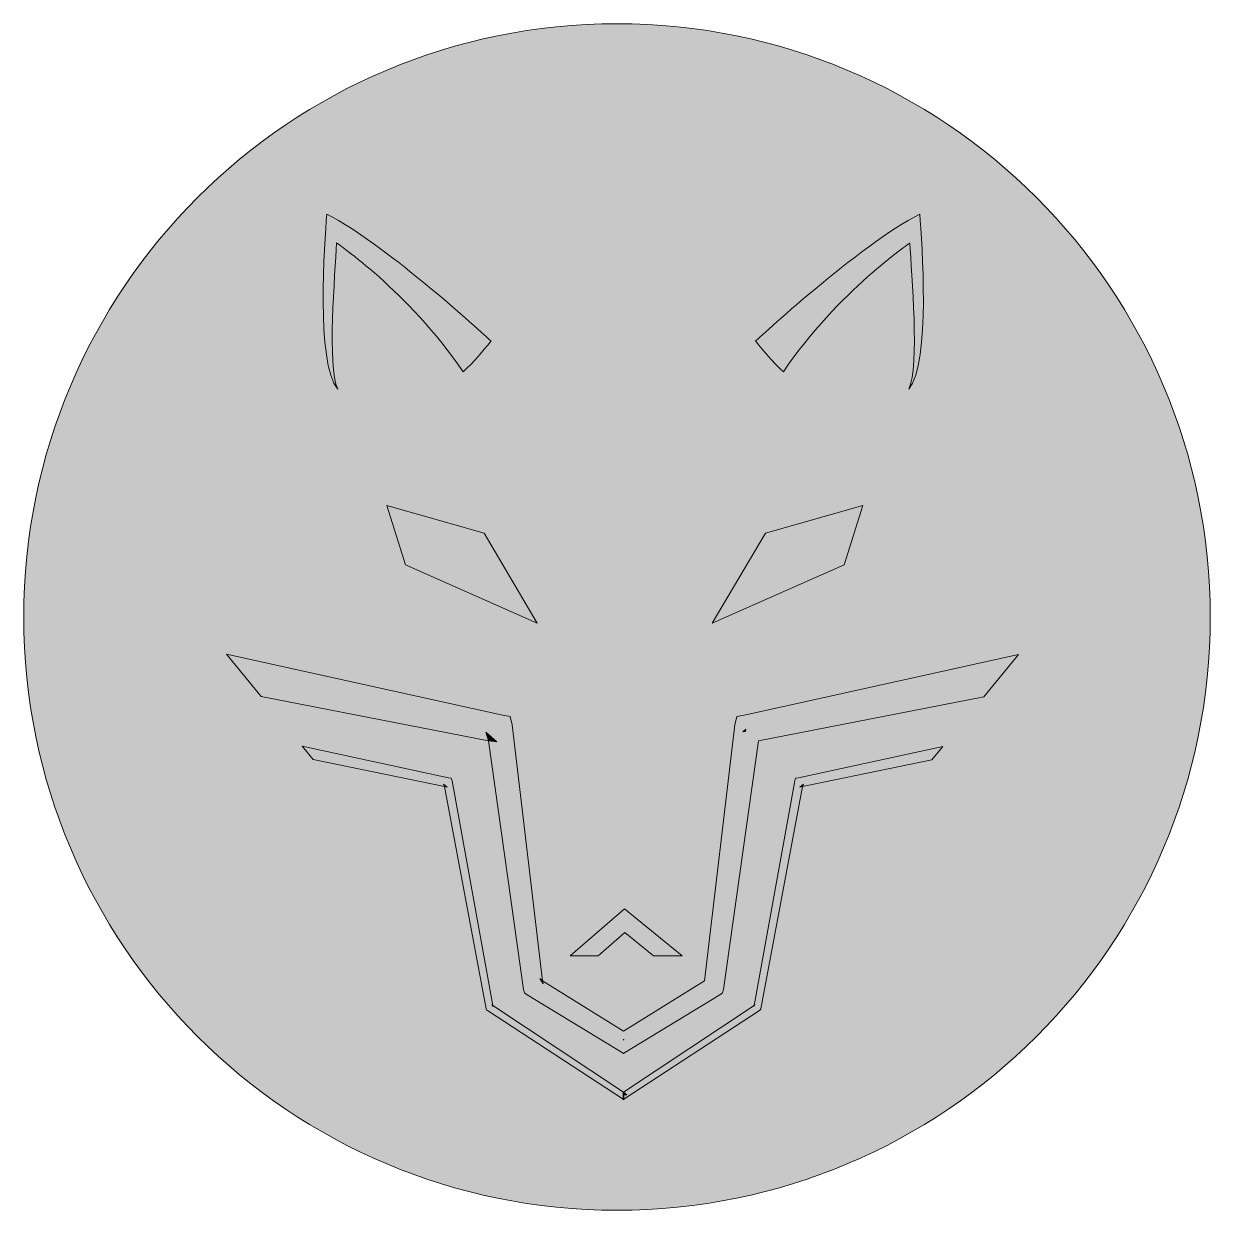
# Model space of a CAD drawing. Header units: inches. Extents: x 1.15 to 6.86, y -7 to -1.29.
import ezdxf

# ---------------------------------------------------------------- set-up
doc = ezdxf.new("R2010")
doc.units = ezdxf.units.IN
doc.header["$MEASUREMENT"] = 0
doc.layers.add('Layer 1', color=7, linetype='Continuous')

# ---------------------------------------------------------------- blocks, each defined once
blk = doc.blocks.new('block 4')
at = {"layer": 'Layer 1', "true_color": 0x30302f}
h = blk.add_hatch(color=250, dxfattribs=at)
h.dxf.hatch_style = 2
edge = h.paths.add_edge_path()
edge.add_spline(control_points=[(6.8602, -4.1435), (6.8602, -5.7211), (5.5813, -7), (4.0038, -7), (2.4262, -7), (1.1473, -5.7211), (1.1473, -4.1435), (1.1473, -2.566), (2.4262, -1.2871), (4.0038, -1.2871), (5.5813, -1.2871), (6.8602, -2.566), (6.8602, -4.1435)], knot_values=[0, 0, 0, 0, 1, 1, 1, 2, 2, 2, 3, 3, 3, 4, 4, 4, 4], degree=3, periodic=1)
at = {"layer": 'Layer 1', "lineweight": 0}
blk.add_open_spline([(6.8602, -4.1435), (6.8602, -5.7211), (5.5813, -7), (4.0038, -7), (2.4262, -7), (1.1473, -5.7211), (1.1473, -4.1435), (1.1473, -2.566), (2.4262, -1.2871), (4.0038, -1.2871), (5.5813, -1.2871), (6.8602, -2.566), (6.8602, -4.1435)], degree=3, knots=[0, 0, 0, 0, 1, 1, 1, 2, 2, 2, 3, 3, 3, 4, 4, 4, 4], dxfattribs=at)
blk = doc.blocks.new('block 8')
at = {"layer": 'Layer 1', "color": 7, "lineweight": 158, "true_color": 0xfffeff}
blk.add_lwpolyline([(3.9799, -4.0649), (3.9799, -4.0649)], dxfattribs=at)
blk = doc.blocks.new('block 7')
at = {"layer": 'Layer 1'}
blk.add_blockref('block 8', (0, 0), dxfattribs=at)
blk = doc.blocks.new('block 10')
at = {"layer": 'Layer 1', "true_color": 0xfffeff}
h = blk.add_hatch(color=7, dxfattribs=at)
h.dxf.hatch_style = 2
h.paths.add_polyline_path([(5.1866, -3.6071), (4.7183, -3.7395), (4.4626, -4.1738), (5.0979, -3.8921)])
at = {"layer": 'Layer 1', "lineweight": 0}
blk.add_lwpolyline([(5.1866, -3.6071), (4.7183, -3.7395), (4.4626, -4.1738), (5.0979, -3.8921), (5.1866, -3.6071)], dxfattribs=at)
blk = doc.blocks.new('block 9')
at = {"layer": 'Layer 1'}
blk.add_blockref('block 10', (0, 0), dxfattribs=at)
blk = doc.blocks.new('block 12')
at = {"layer": 'Layer 1', "true_color": 0xfffeff}
h = blk.add_hatch(color=7, dxfattribs=at)
h.dxf.hatch_style = 2
edge = h.paths.add_edge_path()
edge.add_spline(control_points=[(3.2631, -2.9628), (3.3006, -2.9327), (3.3974, -2.8157), (3.3974, -2.8157), (3.3974, -2.8157), (2.8961, -2.3495), (2.6059, -2.2037), (2.5972, -2.3388), (2.552, -2.9163), (2.6592, -3.0472), (2.6067, -2.9337), (2.6467, -2.492), (2.6537, -2.3428), (2.6537, -2.3428), (2.9961, -2.5727), (3.2631, -2.9628)], knot_values=[0, 0, 0, 0, 1, 1, 1, 2, 2, 2, 3, 3, 3, 4, 4, 4, 5, 5, 5, 5], degree=3, periodic=1)
at = {"layer": 'Layer 1', "lineweight": 0}
blk.add_open_spline([(3.2631, -2.9628), (3.3006, -2.9327), (3.3974, -2.8157), (3.3974, -2.8157), (3.3974, -2.8157), (2.8961, -2.3495), (2.6059, -2.2037), (2.5972, -2.3388), (2.552, -2.9163), (2.6592, -3.0472), (2.6067, -2.9337), (2.6467, -2.492), (2.6537, -2.3428), (2.6537, -2.3428), (2.9961, -2.5727), (3.2631, -2.9628)], degree=3, knots=[0, 0, 0, 0, 1, 1, 1, 2, 2, 2, 3, 3, 3, 4, 4, 4, 5, 5, 5, 5], dxfattribs=at)
blk = doc.blocks.new('block 11')
at = {"layer": 'Layer 1'}
blk.add_blockref('block 12', (0, 0), dxfattribs=at)
blk = doc.blocks.new('block 14')
at = {"layer": 'Layer 1', "true_color": 0xfffeff}
h = blk.add_hatch(color=7, dxfattribs=at)
h.dxf.hatch_style = 2
h.paths.add_polyline_path([(2.896, -3.6071), (3.3643, -3.7395), (3.62, -4.1738), (2.9847, -3.8921)])
at = {"layer": 'Layer 1', "lineweight": 0}
blk.add_lwpolyline([(2.896, -3.6071), (3.3643, -3.7395), (3.62, -4.1738), (2.9847, -3.8921), (2.896, -3.6071)], dxfattribs=at)
blk = doc.blocks.new('block 13')
at = {"layer": 'Layer 1'}
blk.add_blockref('block 14', (0, 0), dxfattribs=at)
blk = doc.blocks.new('block 6')
at = {"layer": 'Layer 1'}
for name in ['block 11', 'block 13', 'block 9', 'block 7']:
    blk.add_blockref(name, (0, 0), dxfattribs=at)
blk = doc.blocks.new('block 16')
at = {"layer": 'Layer 1', "true_color": 0xfffeff}
h = blk.add_hatch(color=7, dxfattribs=at)
h.dxf.hatch_style = 2
edge = h.paths.add_edge_path()
edge.add_spline(control_points=[(4.8049, -2.9628), (4.7673, -2.9327), (4.6705, -2.8157), (4.6705, -2.8157), (4.6705, -2.8157), (5.1718, -2.3495), (5.462, -2.2037), (5.4707, -2.3388), (5.5159, -2.9163), (5.4087, -3.0472), (5.4612, -2.9337), (5.4212, -2.492), (5.4142, -2.3428), (5.4142, -2.3428), (5.0718, -2.5727), (4.8049, -2.9628)], knot_values=[0, 0, 0, 0, 1, 1, 1, 2, 2, 2, 3, 3, 3, 4, 4, 4, 5, 5, 5, 5], degree=3, periodic=1)
at = {"layer": 'Layer 1', "lineweight": 0}
blk.add_open_spline([(4.8049, -2.9628), (4.7673, -2.9327), (4.6705, -2.8157), (4.6705, -2.8157), (4.6705, -2.8157), (5.1718, -2.3495), (5.462, -2.2037), (5.4707, -2.3388), (5.5159, -2.9163), (5.4087, -3.0472), (5.4612, -2.9337), (5.4212, -2.492), (5.4142, -2.3428), (5.4142, -2.3428), (5.0718, -2.5727), (4.8049, -2.9628)], degree=3, knots=[0, 0, 0, 0, 1, 1, 1, 2, 2, 2, 3, 3, 3, 4, 4, 4, 5, 5, 5, 5], dxfattribs=at)
blk = doc.blocks.new('block 15')
at = {"layer": 'Layer 1'}
blk.add_blockref('block 16', (0, 0), dxfattribs=at)
blk = doc.blocks.new('block 17')
at = {"layer": 'Layer 1', "true_color": 0xfffeff}
h = blk.add_hatch(color=7, dxfattribs=at)
h.dxf.hatch_style = 2
edge = h.paths.add_edge_path()
edge.add_spline(control_points=[(4.0348, -6.2446), (4.0348, -6.2446), (4.0363, -6.2458), (4.0363, -6.2458), (4.0363, -6.2458), (4.0363, -6.2435), (4.0363, -6.2435), (4.0363, -6.2435), (4.4989, -5.9623), (4.4989, -5.9623), (4.4989, -5.9623), (4.5114, -5.9529), (4.5114, -5.9529), (4.5114, -5.9529), (4.5163, -5.9364), (4.5163, -5.9364), (4.5163, -5.9364), (4.6853, -4.7395), (4.6853, -4.7395), (4.6853, -4.7395), (5.77, -4.5276), (5.77, -4.5276), (5.77, -4.5276), (5.9373, -4.3242), (5.9373, -4.3242), (5.9373, -4.3242), (4.6237, -4.6149), (4.6237, -4.6149), (4.6237, -4.6149), (4.5808, -4.6223), (4.5808, -4.6223), (4.5808, -4.6223), (4.5703, -4.6625), (4.5703, -4.6625), (4.5703, -4.6625), (4.4248, -5.8949), (4.4248, -5.8949), (4.4248, -5.8949), (4.0348, -6.138), (4.0348, -6.138), (4.0348, -6.138), (3.6449, -5.8949), (3.6449, -5.8949), (3.6449, -5.8949), (3.6488, -5.91), (3.6488, -5.91), (3.6488, -5.91), (3.6315, -5.8841), (3.6315, -5.8841), (3.6315, -5.8841), (3.6315, -5.8841), (3.6315, -5.8841), (3.6315, -5.8841), (3.6315, -5.8841), (3.6315, -5.8841), (3.6315, -5.8841), (3.6449, -5.8949), (3.6449, -5.8949), (3.6449, -5.8949), (3.4994, -4.6625), (3.4994, -4.6625), (3.4994, -4.6625), (3.4889, -4.6223), (3.4889, -4.6223), (3.4889, -4.6223), (3.446, -4.6149), (3.446, -4.6149), (3.446, -4.6149), (2.1234, -4.3222), (2.1234, -4.3222), (2.1234, -4.3222), (2.291, -4.5258), (2.291, -4.5258), (2.291, -4.5258), (3.3844, -4.7395), (3.3844, -4.7395), (3.3844, -4.7395), (3.3722, -4.6977), (3.3722, -4.6977), (3.3722, -4.6977), (3.4256, -4.7453), (3.4256, -4.7453), (3.4256, -4.7453), (3.3844, -4.7395), (3.3844, -4.7395), (3.3844, -4.7395), (3.5534, -5.9364), (3.5534, -5.9364), (3.5534, -5.9364), (3.5582, -5.9529), (3.5582, -5.9529), (3.5582, -5.9529), (3.5708, -5.9623), (3.5708, -5.9623), (3.5708, -5.9623), (4.0333, -6.2435), (4.0333, -6.2435), (4.0333, -6.2435), (4.0333, -6.2458), (4.0333, -6.2458), (4.0333, -6.2458), (4.0348, -6.2446), (4.0348, -6.2446)], knot_values=[0, 0, 0, 0, 1, 1, 1, 2, 2, 2, 3, 3, 3, 4, 4, 4, 5, 5, 5, 6, 6, 6, 7, 7, 7, 8, 8, 8, 9, 9, 9, 10, 10, 10, 11, 11, 11, 12, 12, 12, 13, 13, 13, 14, 14, 14, 15, 15, 15, 16, 16, 16, 17, 17, 17, 18, 18, 18, 19, 19, 19, 20, 20, 20, 21, 21, 21, 22, 22, 22, 23, 23, 23, 24, 24, 24, 25, 25, 25, 26, 26, 26, 27, 27, 27, 28, 28, 28, 29, 29, 29, 30, 30, 30, 31, 31, 31, 32, 32, 32, 33, 33, 33, 34, 34, 34, 34], degree=3, periodic=1)
h.paths.add_polyline_path([(4.6238, -4.683), (4.622, -4.6947), (4.61, -4.6972)])
h.paths.add_polyline_path([(4.0348, -6.1785), (4.0363, -6.1773), (4.0363, -6.1797), (4.0363, -6.1797), (4.0363, -6.1797), (4.0348, -6.1797), (4.0333, -6.1797)])
h = blk.add_hatch(color=7, dxfattribs=at)
h.dxf.hatch_style = 2
h.paths.add_polyline_path([(4.6238, -4.683), (4.61, -4.6972), (4.622, -4.6947)])
h = blk.add_hatch(color=7, dxfattribs=at)
h.dxf.hatch_style = 2
h.paths.add_polyline_path([(3.4256, -4.7453), (3.3722, -4.6977), (3.3844, -4.7395)])
h = blk.add_hatch(color=7, dxfattribs=at)
h.dxf.hatch_style = 2
h.paths.add_polyline_path([(3.1724, -4.9604), (3.1677, -4.9478), (3.1854, -4.9624), (3.1724, -4.9604), (3.3742, -6.0304), (3.376, -6.0354), (3.3801, -6.0385), (4.0333, -6.4654), (4.0333, -6.4439), (4.0342, -6.4439), (4.0348, -6.4435), (4.0333, -6.4423), (4.0333, -6.4324), (4.0348, -6.4314), (3.4061, -6.0133), (3.4078, -6.0182), (3.4019, -6.01), (3.4061, -6.0133), (3.2102, -4.9323), (3.2058, -4.9199), (3.1925, -4.9177), (2.4878, -4.7649), (2.5411, -4.8297)])
h = blk.add_hatch(color=7, dxfattribs=at)
h.dxf.hatch_style = 2
edge = h.paths.add_edge_path()
edge.add_spline(control_points=[(4.0428, -6.4374), (4.0428, -6.4374), (4.0512, -6.4439), (4.0512, -6.4439), (4.0512, -6.4439), (4.0363, -6.4439), (4.0363, -6.4439), (4.0363, -6.4439), (4.0363, -6.4654), (4.0363, -6.4654), (4.0363, -6.4654), (4.6895, -6.0385), (4.6895, -6.0385), (4.6895, -6.0385), (4.6937, -6.0354), (4.6937, -6.0354), (4.6937, -6.0354), (4.6955, -6.0304), (4.6955, -6.0304), (4.6955, -6.0304), (4.8973, -4.9604), (4.8973, -4.9604), (4.8973, -4.9604), (4.8843, -4.9624), (4.8843, -4.9624), (4.8843, -4.9624), (4.8843, -4.9624), (4.8843, -4.9624), (4.8843, -4.9624), (4.8843, -4.9624), (4.8843, -4.9624), (4.8843, -4.9624), (4.8931, -4.9551), (4.8931, -4.9551), (4.8931, -4.9551), (4.902, -4.9478), (4.902, -4.9478), (4.902, -4.9478), (4.902, -4.9478), (4.902, -4.9478), (4.902, -4.9478), (4.902, -4.9478), (4.902, -4.9478), (4.902, -4.9478), (4.8996, -4.9541), (4.8996, -4.9541), (4.8996, -4.9541), (4.8973, -4.9604), (4.8973, -4.9604), (4.8973, -4.9604), (5.5197, -4.8317), (5.5197, -4.8317), (5.5197, -4.8317), (5.573, -4.767), (5.573, -4.767), (5.573, -4.767), (4.8772, -4.9177), (4.8772, -4.9177), (4.8772, -4.9177), (4.8639, -4.9199), (4.8639, -4.9199), (4.8639, -4.9199), (4.8595, -4.9323), (4.8595, -4.9323), (4.8595, -4.9323), (4.6636, -6.0133), (4.6636, -6.0133), (4.6636, -6.0133), (4.6678, -6.01), (4.6678, -6.01), (4.6678, -6.01), (4.6618, -6.0182), (4.6618, -6.0182), (4.6618, -6.0182), (4.6636, -6.0133), (4.6636, -6.0133), (4.6636, -6.0133), (4.0348, -6.4314), (4.0348, -6.4314), (4.0348, -6.4314), (4.0363, -6.4324), (4.0363, -6.4324), (4.0363, -6.4324), (4.0428, -6.4374), (4.0428, -6.4374)], knot_values=[0, 0, 0, 0, 1, 1, 1, 2, 2, 2, 3, 3, 3, 4, 4, 4, 5, 5, 5, 6, 6, 6, 7, 7, 7, 8, 8, 8, 9, 9, 9, 10, 10, 10, 11, 11, 11, 12, 12, 12, 13, 13, 13, 14, 14, 14, 15, 15, 15, 16, 16, 16, 17, 17, 17, 18, 18, 18, 19, 19, 19, 20, 20, 20, 21, 21, 21, 22, 22, 22, 23, 23, 23, 24, 24, 24, 25, 25, 25, 26, 26, 26, 27, 27, 27, 28, 28, 28, 28], degree=3, periodic=1)
h = blk.add_hatch(color=7, dxfattribs=at)
h.dxf.hatch_style = 2
h.paths.add_polyline_path([(3.1677, -4.9478), (3.1724, -4.9604), (3.1854, -4.9624)])
h = blk.add_hatch(color=7, dxfattribs=at)
h.dxf.hatch_style = 2
h.paths.add_polyline_path([(4.902, -4.9478), (4.8931, -4.9551), (4.902, -4.9478)])
h = blk.add_hatch(color=7, dxfattribs=at)
h.dxf.hatch_style = 2
edge = h.paths.add_edge_path()
edge.add_spline(control_points=[(4.8973, -4.9604), (4.8973, -4.9604), (4.8973, -4.9604), (4.8973, -4.9604), (4.8973, -4.9604), (4.8996, -4.9541), (4.8996, -4.9541), (4.8996, -4.9541), (4.8973, -4.9604), (4.8973, -4.9604)], knot_values=[0, 0, 0, 0, 1, 1, 1, 2, 2, 2, 3, 3, 3, 3], degree=3, periodic=1)
h = blk.add_hatch(color=7, dxfattribs=at)
h.dxf.hatch_style = 2
h.paths.add_polyline_path([(3.6315, -5.8841), (3.6488, -5.91), (3.6449, -5.8949)])
h = blk.add_hatch(color=7, dxfattribs=at)
h.dxf.hatch_style = 2
h.paths.add_polyline_path([(3.6315, -5.8841), (3.6488, -5.91), (3.6315, -5.8841)])
h = blk.add_hatch(color=7, dxfattribs=at)
h.dxf.hatch_style = 2
h.paths.add_polyline_path([(3.4078, -6.0182), (3.4061, -6.0133), (3.4019, -6.01)])
h = blk.add_hatch(color=7, dxfattribs=at)
h.dxf.hatch_style = 2
h.paths.add_polyline_path([(4.0334, -6.1797), (4.0348, -6.1785), (4.0333, -6.1797), (4.0348, -6.1797)])
h = blk.add_hatch(color=7, dxfattribs=at)
h.dxf.hatch_style = 2
h.paths.add_polyline_path([(4.0348, -6.1797), (4.0363, -6.1797), (4.0348, -6.1785), (4.0334, -6.1797)])
h = blk.add_hatch(color=7, dxfattribs=at)
h.dxf.hatch_style = 2
h.paths.add_polyline_path([(4.0363, -6.1797), (4.0363, -6.1773), (4.0348, -6.1785), (4.0363, -6.1797)])
h = blk.add_hatch(color=7, dxfattribs=at)
h.dxf.hatch_style = 2
edge = h.paths.add_edge_path()
edge.add_spline(control_points=[(4.0363, -6.1797), (4.0363, -6.1797), (4.0348, -6.1785), (4.0348, -6.1785), (4.0348, -6.1785), (4.0363, -6.1797), (4.0363, -6.1797), (4.0363, -6.1797), (4.0363, -6.1797), (4.0363, -6.1797)], knot_values=[0, 0, 0, 0, 1, 1, 1, 2, 2, 2, 3, 3, 3, 3], degree=3, periodic=1)
h = blk.add_hatch(color=7, dxfattribs=at)
h.dxf.hatch_style = 2
edge = h.paths.add_edge_path()
edge.add_spline(control_points=[(4.0363, -6.1797), (4.0363, -6.1797), (4.0348, -6.1797), (4.0348, -6.1797), (4.0348, -6.1797), (4.0363, -6.1797), (4.0363, -6.1797), (4.0363, -6.1797), (4.0363, -6.1797), (4.0363, -6.1797), (4.0363, -6.1797), (4.0363, -6.1797), (4.0363, -6.1797), (4.0363, -6.1797), (4.0363, -6.1797), (4.0363, -6.1797)], knot_values=[0, 0, 0, 0, 1, 1, 1, 2, 2, 2, 3, 3, 3, 4, 4, 4, 5, 5, 5, 5], degree=3, periodic=1)
h = blk.add_hatch(color=7, dxfattribs=at)
h.dxf.hatch_style = 2
h.paths.add_polyline_path([(4.0333, -6.4423), (4.0348, -6.4435), (4.0363, -6.4423), (4.0363, -6.4324), (4.0348, -6.4314), (4.0333, -6.4324)])
h = blk.add_hatch(color=7, dxfattribs=at)
h.dxf.hatch_style = 2
h.paths.add_polyline_path([(4.0354, -6.4439), (4.0354, -6.4439), (4.0348, -6.4439), (4.0342, -6.4439), (4.0342, -6.4439), (4.0333, -6.4439), (4.0333, -6.4654), (4.0343, -6.466), (4.0348, -6.4664), (4.0354, -6.466), (4.0363, -6.4654), (4.0363, -6.4439)])
h = blk.add_hatch(color=7, dxfattribs=at)
h.dxf.hatch_style = 2
h.paths.add_polyline_path([(4.0354, -6.4439), (4.0348, -6.4435), (4.0342, -6.4439), (4.0348, -6.4439)])
h = blk.add_hatch(color=7, dxfattribs=at)
h.dxf.hatch_style = 2
h.paths.add_polyline_path([(4.0348, -6.4439), (4.0342, -6.4439), (4.0342, -6.4439)])
h = blk.add_hatch(color=7, dxfattribs=at)
h.dxf.hatch_style = 2
h.paths.add_polyline_path([(4.0363, -6.4439), (4.0363, -6.4423), (4.0348, -6.4435), (4.0354, -6.4439)])
h = blk.add_hatch(color=7, dxfattribs=at)
h.dxf.hatch_style = 2
h.paths.add_polyline_path([(4.0354, -6.4439), (4.0354, -6.4439), (4.0348, -6.4439)])
h = blk.add_hatch(color=7, dxfattribs=at)
h.dxf.hatch_style = 2
h.paths.add_polyline_path([(4.0363, -6.4324), (4.0363, -6.4423), (4.0428, -6.4374)])
h = blk.add_hatch(color=7, dxfattribs=at)
h.dxf.hatch_style = 2
h.paths.add_polyline_path([(4.0512, -6.4439), (4.0428, -6.4374), (4.0363, -6.4423), (4.0363, -6.4439)])
h = blk.add_hatch(color=7, dxfattribs=at)
h.dxf.hatch_style = 2
h.paths.add_polyline_path([(4.0333, -6.4654), (4.0333, -6.4676), (4.0348, -6.4664), (4.0343, -6.466)])
h = blk.add_hatch(color=7, dxfattribs=at)
h.dxf.hatch_style = 2
h.paths.add_polyline_path([(4.0348, -6.4664), (4.0363, -6.4676), (4.0363, -6.4654), (4.0354, -6.466)])
at = {"layer": 'Layer 1', "lineweight": 0}
for points in [[(4.6238, -4.683), (4.622, -4.6947), (4.61, -4.6972), (4.6238, -4.683)], [(4.6238, -4.683), (4.61, -4.6972), (4.622, -4.6947), (4.6238, -4.683)], [(3.4256, -4.7453), (3.3722, -4.6977), (3.3844, -4.7395), (3.4256, -4.7453)], [(3.1724, -4.9604), (3.1677, -4.9478), (3.1854, -4.9624), (3.1724, -4.9604), (3.3742, -6.0304), (3.376, -6.0354), (3.3801, -6.0385), (4.0333, -6.4654), (4.0333, -6.4439), (4.0342, -6.4439), (4.0348, -6.4435), (4.0333, -6.4423), (4.0333, -6.4324), (4.0348, -6.4314), (3.4061, -6.0133), (3.4078, -6.0182), (3.4019, -6.01), (3.4061, -6.0133), (3.2102, -4.9323), (3.2058, -4.9199), (3.1925, -4.9177), (2.4878, -4.7649), (2.5411, -4.8297), (3.1724, -4.9604)], [(3.1677, -4.9478), (3.1724, -4.9604), (3.1854, -4.9624), (3.1677, -4.9478)], [(4.8996, -4.9541), (4.902, -4.9478), (4.8931, -4.9551), (4.8843, -4.9624), (4.8973, -4.9604), (4.8996, -4.9541)], [(4.8843, -4.9624), (4.8843, -4.9624), (4.8973, -4.9604), (4.8973, -4.9604), (4.8843, -4.9624)], [(4.902, -4.9478), (4.8931, -4.9551), (4.902, -4.9478), (4.902, -4.9478)], [(4.902, -4.9478), (4.902, -4.9478), (4.8996, -4.9541), (4.902, -4.9478)], [(3.6315, -5.8841), (3.6488, -5.91), (3.6449, -5.8949), (3.6315, -5.8841)], [(3.6315, -5.8841), (3.6488, -5.91), (3.6315, -5.8841), (3.6315, -5.8841)], [(3.4078, -6.0182), (3.4061, -6.0133), (3.4019, -6.01), (3.4078, -6.0182)], [(4.6618, -6.0182), (4.6678, -6.01), (4.6636, -6.0133), (4.6618, -6.0182)], [(4.0348, -6.1785), (4.0363, -6.1773), (4.0363, -6.1797), (4.0363, -6.1797), (4.0363, -6.1797), (4.0348, -6.1797), (4.0333, -6.1797), (4.0348, -6.1785)], [(4.0334, -6.1797), (4.0348, -6.1785), (4.0333, -6.1797), (4.0348, -6.1797), (4.0334, -6.1797)], [(4.0348, -6.1797), (4.0363, -6.1797), (4.0348, -6.1785), (4.0334, -6.1797), (4.0348, -6.1797)], [(4.0363, -6.1797), (4.0363, -6.1773), (4.0348, -6.1785), (4.0363, -6.1797), (4.0363, -6.1797)], [(4.0363, -6.1797), (4.0348, -6.1797), (4.0363, -6.1797), (4.0363, -6.1797)], [(4.0333, -6.4423), (4.0348, -6.4435), (4.0363, -6.4423), (4.0363, -6.4324), (4.0348, -6.4314), (4.0333, -6.4324), (4.0333, -6.4423)], [(4.0354, -6.4439), (4.0354, -6.4439), (4.0348, -6.4439), (4.0342, -6.4439), (4.0342, -6.4439), (4.0333, -6.4439), (4.0333, -6.4654), (4.0343, -6.466), (4.0348, -6.4664), (4.0354, -6.466), (4.0363, -6.4654), (4.0363, -6.4439), (4.0354, -6.4439)], [(4.0354, -6.4439), (4.0348, -6.4435), (4.0342, -6.4439), (4.0348, -6.4439), (4.0354, -6.4439)], [(4.0348, -6.4439), (4.0342, -6.4439), (4.0342, -6.4439), (4.0348, -6.4439)], [(4.0363, -6.4439), (4.0363, -6.4423), (4.0348, -6.4435), (4.0354, -6.4439), (4.0363, -6.4439)], [(4.0354, -6.4439), (4.0354, -6.4439), (4.0348, -6.4439), (4.0354, -6.4439)], [(4.0363, -6.4324), (4.0363, -6.4423), (4.0428, -6.4374), (4.0363, -6.4324)], [(4.0512, -6.4439), (4.0428, -6.4374), (4.0363, -6.4423), (4.0363, -6.4439), (4.0512, -6.4439)], [(4.0333, -6.4654), (4.0333, -6.4676), (4.0348, -6.4664), (4.0343, -6.466), (4.0333, -6.4654)], [(4.0348, -6.4664), (4.0363, -6.4676), (4.0363, -6.4654), (4.0354, -6.466), (4.0348, -6.4664)]]:
    blk.add_lwpolyline(points, dxfattribs=at)
for points, knots in [([(4.0348, -6.2446), (4.0348, -6.2446), (4.0363, -6.2458), (4.0363, -6.2458), (4.0363, -6.2458), (4.0363, -6.2435), (4.0363, -6.2435), (4.0363, -6.2435), (4.4989, -5.9623), (4.4989, -5.9623), (4.4989, -5.9623), (4.5114, -5.9529), (4.5114, -5.9529), (4.5114, -5.9529), (4.5163, -5.9364), (4.5163, -5.9364), (4.5163, -5.9364), (4.6853, -4.7395), (4.6853, -4.7395), (4.6853, -4.7395), (5.77, -4.5276), (5.77, -4.5276), (5.77, -4.5276), (5.9373, -4.3242), (5.9373, -4.3242), (5.9373, -4.3242), (4.6237, -4.6149), (4.6237, -4.6149), (4.6237, -4.6149), (4.5808, -4.6223), (4.5808, -4.6223), (4.5808, -4.6223), (4.5703, -4.6625), (4.5703, -4.6625), (4.5703, -4.6625), (4.4248, -5.8949), (4.4248, -5.8949), (4.4248, -5.8949), (4.0348, -6.138), (4.0348, -6.138), (4.0348, -6.138), (3.6449, -5.8949), (3.6449, -5.8949), (3.6449, -5.8949), (3.6488, -5.91), (3.6488, -5.91), (3.6488, -5.91), (3.6315, -5.8841), (3.6315, -5.8841), (3.6315, -5.8841), (3.6315, -5.8841), (3.6315, -5.8841), (3.6315, -5.8841), (3.6315, -5.8841), (3.6315, -5.8841), (3.6315, -5.8841), (3.6449, -5.8949), (3.6449, -5.8949), (3.6449, -5.8949), (3.4994, -4.6625), (3.4994, -4.6625), (3.4994, -4.6625), (3.4889, -4.6223), (3.4889, -4.6223), (3.4889, -4.6223), (3.446, -4.6149), (3.446, -4.6149), (3.446, -4.6149), (2.1234, -4.3222), (2.1234, -4.3222), (2.1234, -4.3222), (2.291, -4.5258), (2.291, -4.5258), (2.291, -4.5258), (3.3844, -4.7395), (3.3844, -4.7395), (3.3844, -4.7395), (3.3722, -4.6977), (3.3722, -4.6977), (3.3722, -4.6977), (3.4256, -4.7453), (3.4256, -4.7453), (3.4256, -4.7453), (3.3844, -4.7395), (3.3844, -4.7395), (3.3844, -4.7395), (3.5534, -5.9364), (3.5534, -5.9364), (3.5534, -5.9364), (3.5582, -5.9529), (3.5582, -5.9529), (3.5582, -5.9529), (3.5708, -5.9623), (3.5708, -5.9623), (3.5708, -5.9623), (4.0333, -6.2435), (4.0333, -6.2435), (4.0333, -6.2435), (4.0333, -6.2458), (4.0333, -6.2458), (4.0333, -6.2458), (4.0348, -6.2446), (4.0348, -6.2446)], [0, 0, 0, 0, 1, 1, 1, 2, 2, 2, 3, 3, 3, 4, 4, 4, 5, 5, 5, 6, 6, 6, 7, 7, 7, 8, 8, 8, 9, 9, 9, 10, 10, 10, 11, 11, 11, 12, 12, 12, 13, 13, 13, 14, 14, 14, 15, 15, 15, 16, 16, 16, 17, 17, 17, 18, 18, 18, 19, 19, 19, 20, 20, 20, 21, 21, 21, 22, 22, 22, 23, 23, 23, 24, 24, 24, 25, 25, 25, 26, 26, 26, 27, 27, 27, 28, 28, 28, 29, 29, 29, 30, 30, 30, 31, 31, 31, 32, 32, 32, 33, 33, 33, 34, 34, 34, 34]), ([(3.3844, -4.7395), (3.3844, -4.7395), (3.3722, -4.6977), (3.3722, -4.6977), (3.3722, -4.6977), (3.3844, -4.7395), (3.3844, -4.7395), (3.3844, -4.7395), (3.4256, -4.7453), (3.4256, -4.7453), (3.4256, -4.7453), (3.3844, -4.7395), (3.3844, -4.7395)], [0, 0, 0, 0, 1, 1, 1, 2, 2, 2, 3, 3, 3, 4, 4, 4, 4]), ([(4.0428, -6.4374), (4.0428, -6.4374), (4.0512, -6.4439), (4.0512, -6.4439), (4.0512, -6.4439), (4.0363, -6.4439), (4.0363, -6.4439), (4.0363, -6.4439), (4.0363, -6.4654), (4.0363, -6.4654), (4.0363, -6.4654), (4.6895, -6.0385), (4.6895, -6.0385), (4.6895, -6.0385), (4.6937, -6.0354), (4.6937, -6.0354), (4.6937, -6.0354), (4.6955, -6.0304), (4.6955, -6.0304), (4.6955, -6.0304), (4.8973, -4.9604), (4.8973, -4.9604), (4.8973, -4.9604), (4.8843, -4.9624), (4.8843, -4.9624), (4.8843, -4.9624), (4.8843, -4.9624), (4.8843, -4.9624), (4.8843, -4.9624), (4.8843, -4.9624), (4.8843, -4.9624), (4.8843, -4.9624), (4.8931, -4.9551), (4.8931, -4.9551), (4.8931, -4.9551), (4.902, -4.9478), (4.902, -4.9478), (4.902, -4.9478), (4.902, -4.9478), (4.902, -4.9478), (4.902, -4.9478), (4.902, -4.9478), (4.902, -4.9478), (4.902, -4.9478), (4.8996, -4.9541), (4.8996, -4.9541), (4.8996, -4.9541), (4.8973, -4.9604), (4.8973, -4.9604), (4.8973, -4.9604), (5.5197, -4.8317), (5.5197, -4.8317), (5.5197, -4.8317), (5.573, -4.767), (5.573, -4.767), (5.573, -4.767), (4.8772, -4.9177), (4.8772, -4.9177), (4.8772, -4.9177), (4.8639, -4.9199), (4.8639, -4.9199), (4.8639, -4.9199), (4.8595, -4.9323), (4.8595, -4.9323), (4.8595, -4.9323), (4.6636, -6.0133), (4.6636, -6.0133), (4.6636, -6.0133), (4.6678, -6.01), (4.6678, -6.01), (4.6678, -6.01), (4.6618, -6.0182), (4.6618, -6.0182), (4.6618, -6.0182), (4.6636, -6.0133), (4.6636, -6.0133), (4.6636, -6.0133), (4.0348, -6.4314), (4.0348, -6.4314), (4.0348, -6.4314), (4.0363, -6.4324), (4.0363, -6.4324), (4.0363, -6.4324), (4.0428, -6.4374), (4.0428, -6.4374)], [0, 0, 0, 0, 1, 1, 1, 2, 2, 2, 3, 3, 3, 4, 4, 4, 5, 5, 5, 6, 6, 6, 7, 7, 7, 8, 8, 8, 9, 9, 9, 10, 10, 10, 11, 11, 11, 12, 12, 12, 13, 13, 13, 14, 14, 14, 15, 15, 15, 16, 16, 16, 17, 17, 17, 18, 18, 18, 19, 19, 19, 20, 20, 20, 21, 21, 21, 22, 22, 22, 23, 23, 23, 24, 24, 24, 25, 25, 25, 26, 26, 26, 27, 27, 27, 28, 28, 28, 28]), ([(4.8843, -4.9624), (4.8843, -4.9624), (4.8843, -4.9624), (4.8843, -4.9624), (4.8843, -4.9624), (4.8931, -4.9551), (4.8931, -4.9551), (4.8931, -4.9551), (4.8843, -4.9624), (4.8843, -4.9624)], [0, 0, 0, 0, 1, 1, 1, 2, 2, 2, 3, 3, 3, 3]), ([(4.8973, -4.9604), (4.8973, -4.9604), (4.8973, -4.9604), (4.8973, -4.9604), (4.8973, -4.9604), (4.8996, -4.9541), (4.8996, -4.9541), (4.8996, -4.9541), (4.8973, -4.9604), (4.8973, -4.9604)], [0, 0, 0, 0, 1, 1, 1, 2, 2, 2, 3, 3, 3, 3]), ([(3.6315, -5.8841), (3.6315, -5.8841), (3.6449, -5.8949), (3.6449, -5.8949), (3.6449, -5.8949), (3.6488, -5.91), (3.6488, -5.91), (3.6488, -5.91), (3.6449, -5.8949), (3.6449, -5.8949), (3.6449, -5.8949), (3.6315, -5.8841), (3.6315, -5.8841), (3.6315, -5.8841), (3.6315, -5.8841), (3.6315, -5.8841)], [0, 0, 0, 0, 1, 1, 1, 2, 2, 2, 3, 3, 3, 4, 4, 4, 5, 5, 5, 5]), ([(4.6636, -6.0133), (4.6636, -6.0133), (4.6678, -6.01), (4.6678, -6.01), (4.6678, -6.01), (4.6636, -6.0133), (4.6636, -6.0133), (4.6636, -6.0133), (4.6618, -6.0182), (4.6618, -6.0182), (4.6618, -6.0182), (4.6636, -6.0133), (4.6636, -6.0133)], [0, 0, 0, 0, 1, 1, 1, 2, 2, 2, 3, 3, 3, 4, 4, 4, 4]), ([(4.0363, -6.1797), (4.0363, -6.1797), (4.0348, -6.1785), (4.0348, -6.1785), (4.0348, -6.1785), (4.0363, -6.1797), (4.0363, -6.1797), (4.0363, -6.1797), (4.0363, -6.1797), (4.0363, -6.1797)], [0, 0, 0, 0, 1, 1, 1, 2, 2, 2, 3, 3, 3, 3]), ([(4.0363, -6.1797), (4.0363, -6.1797), (4.0348, -6.1797), (4.0348, -6.1797), (4.0348, -6.1797), (4.0363, -6.1797), (4.0363, -6.1797), (4.0363, -6.1797), (4.0363, -6.1797), (4.0363, -6.1797), (4.0363, -6.1797), (4.0363, -6.1797), (4.0363, -6.1797), (4.0363, -6.1797), (4.0363, -6.1797), (4.0363, -6.1797)], [0, 0, 0, 0, 1, 1, 1, 2, 2, 2, 3, 3, 3, 4, 4, 4, 5, 5, 5, 5])]:
    blk.add_open_spline(points, degree=3, knots=knots, dxfattribs=at)
blk = doc.blocks.new('block 5')
at = {"layer": 'Layer 1'}
for name in ['block 6', 'block 15', 'block 17']:
    blk.add_blockref(name, (0, 0), dxfattribs=at)
blk = doc.blocks.new('block 3')
at = {"layer": 'Layer 1'}
for name in ['block 4', 'block 5']:
    blk.add_blockref(name, (0, 0), dxfattribs=at)
blk = doc.blocks.new('block 18')
at = {"layer": 'Layer 1', "true_color": 0xfffeff}
h = blk.add_hatch(color=7, dxfattribs=at)
h.dxf.hatch_style = 2
h.paths.add_polyline_path([(4.1788, -5.775), (4.042, -5.6633), (3.9131, -5.7743), (3.778, -5.775), (4.0406, -5.5491), (4.3172, -5.775)])
at = {"layer": 'Layer 1', "lineweight": 0}
blk.add_lwpolyline([(4.1788, -5.775), (4.042, -5.6633), (3.9131, -5.7743), (3.778, -5.775), (4.0406, -5.5491), (4.3172, -5.775), (4.1788, -5.775)], dxfattribs=at)
blk = doc.blocks.new('block 2')
at = {"layer": 'Layer 1'}
for name in ['block 3', 'block 18']:
    blk.add_blockref(name, (0, 0), dxfattribs=at)

msp = doc.modelspace()

# ---------------------------------------------------------------- block references
at = {"layer": 'Layer 1'}
msp.add_blockref('block 2', (0, 0), dxfattribs=at)

doc.saveas('drawing.dxf')
